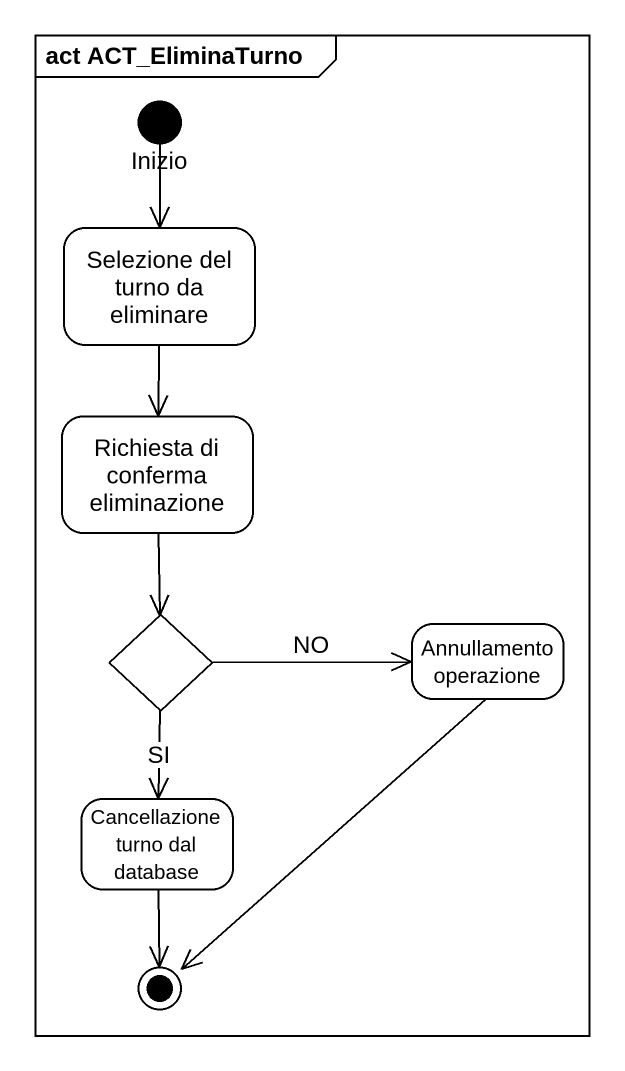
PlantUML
@startuml
mainframe act ACT_EliminaTurno
hide empty description
state Inizio <<start>>
state "Selezione del turno da eliminare" as Selezione_del_turno_da
state "Richiesta di conferma eliminazione" as Richiesta_di_conferma
state choice1 <<choice>>
state "Annullamento operazione" as Annullamento_operazione
state "Cancellazione turno dal database" as Cancellazione_turno_dal
Inizio --> Selezione_del_turno_da
Selezione_del_turno_da --> Richiesta_di_conferma
Richiesta_di_conferma --> choice1
choice1 -right-> Annullamento_operazione : NO
choice1 --> Cancellazione_turno_dal : SI
Annullamento_operazione --> [*]
Cancellazione_turno_dal --> [*]
@enduml
